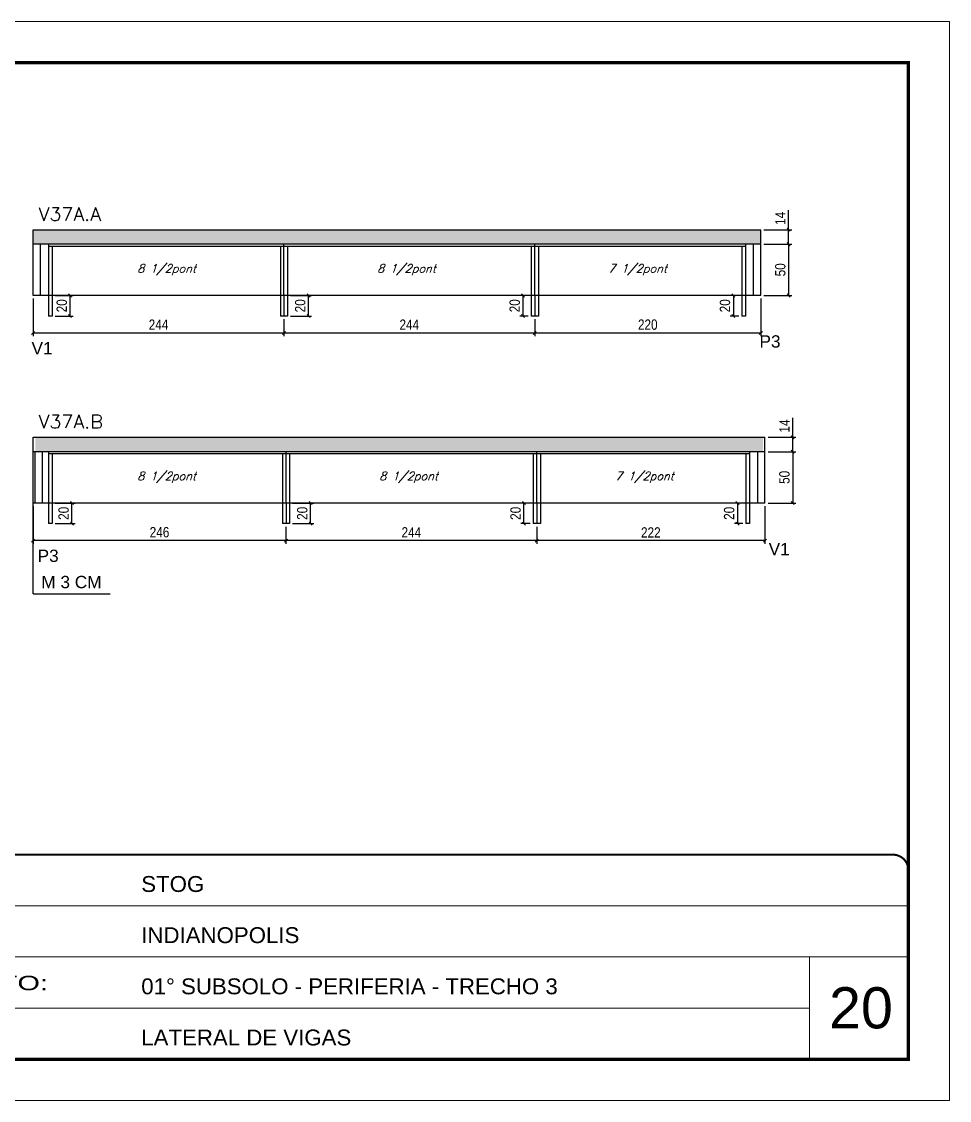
# Model space of a CAD drawing. Extents: x 0 to 6325, y 10169 to 19307.
# Drawn here: x 5337 to 6240, y 12466 to 13516 of the extents above; entities that cross this region are included whole.
import ezdxf

# ---------------------------------------------------------------- set-up
doc = ezdxf.new("R2010")
doc.units = 0
doc.linetypes.add('CONTINUO', pattern=[0])
doc.linetypes.add('DASHED', pattern=[0.75, 0.5, -0.25])
for name, color, linetype in [('1', 1, 'Continuous'), ('5', 5, 'Continuous'), ('COTA', 241, 'Continuous'), ('NOMENCLATURA', 7, 'Continuous'), ('Painéis', 200, 'Continuous'), ('SARR_2.2x7', 40, 'Continuous'), ('SARR_3.5x7', 81, 'Continuous'), ('texto', 7, 'Continuous')]:
    doc.layers.add(name, color=color, linetype=linetype)
for name, color, linetype, lineweight in [('CARIMBO', 255, 'Continuous', 9), ('Folhas', 255, 'Continuous', 9), ('SARRAFO DE PRESSAO', 251, 'DASHED', 9), ('Texto Seção', 7, 'Continuous', 15)]:
    doc.layers.add(name, color=color, linetype=linetype, lineweight=lineweight)
doc.styles.add('arial', font='arial.ttf')
doc.styles.add('COTA TECNICA', font='techl___.ttf', dxfattribs={"height": 10})
doc.styles.add('REGUA-120', font='ROMANS.shx', dxfattribs={"height": 15})
doc.styles.add('Romans', font='romans.shx')
doc.styles.get("Standard").update_dxf_attribs({"font": 'arial.ttf'})
doc.styles.add('Tecnologia', font='')
doc.styles.get('Tecnologia').set_extended_font_data('Forgotten Futurist')
doc.dimstyles.new('PAINEL', dxfattribs={"dimtxt": 10, "dimasz": 3, "dimexe": 3, "dimexo": 3, "dimgap": 3, "dimtad": 1, "dimdec": 1, "dimzin": 12, "dimdsep": 46, "dimtxsty": 'COTA TECNICA', "dimblk1": 'OBLIQUE', "dimblk2": 'OBLIQUE', "dimsah": 1, "dimcen": 0.9, "dimclrd": 4, "dimclre": 4, "dimclrt": 240, "dimadec": 1, "dimazin": 3, "dimtfac": 1, "dimtdec": 1, "dimtmove": 0, "dimatfit": 3, "dimfxl": 1, "dimtolj": 1, "dimtzin": 12, "dimarcsym": 0})

# ---------------------------------------------------------------- blocks, each defined once
blk = doc.blocks.new('9999999999')
at = {"color": 30, "linetype": 'CONTINUO'}
for p, q in [((98564.6, 34379.6), (99584, 34379.6)), ((98564.6, 34329.8), (99488, 34329.8)), ((99584, 34329.8), (99488, 34329.8)), ((99488, 34329.8), (99488, 34230.2)), ((98564.6, 34280), (99488, 34280))]:
    blk.add_line(p, q, dxfattribs=at)
at = {"color": 30, "linetype": 'CONTINUO', "const_width": 2}
blk.add_lwpolyline([(99584, 34230.2), (99584, 34414.4, 0.414214), (99569, 34429.4), (98229, 34429.4, 0.414214), (98214, 34414.4), (98214, 34245.2, 0.414214), (98229, 34230.2), (99584, 34230.2)], format="xyb", dxfattribs=at)
at = {"layer": 'Folhas'}
blk.add_lwpolyline([(98139, 34190.2), (99624, 34190.2), (99624, 35240.2), (98139, 35240.2)], close=True, dxfattribs=at)
at = {"layer": 'Folhas', "color": 30, "const_width": 3}
blk.add_lwpolyline([(98214, 34230.2), (99584, 34230.2), (99584, 35200.2), (98214, 35200.2)], close=True, dxfattribs=at)
at = {"color": 7, "linetype": 'Continuous', "ltscale": 5, "style": 'arial'}
for s, height, p in [('STOG', 15.48, (98837.7, 34393.1)), ('INDIANOPOLIS', 15.483, (98837.7, 34343.3)), ('01° SUBSOLO - PERIFERIA - TRECHO 3', 15.483, (98837.7, 34293.5)), ('LATERAL DE VIGAS', 15.483, (98837.7, 34243.7))]:
    blk.add_text(s, height=height, dxfattribs=at).set_placement(p)
at = {"layer": 'Folhas', "color": 7, "style": 'Tecnologia', "width": 1.5}
blk.add_text('PAVIMENTO:', height=14, dxfattribs=at).set_placement((98573.7, 34297.5))
blk = doc.blocks.new('_Oblique')
at = {"layer": '1', "color": 0, "lineweight": -2}
blk.add_line((-0.5, -0.5), (0.5, 0.5), dxfattribs=at)
blk = doc.blocks.new('*D433')
at = {"layer": 'COTA', "color": 4, "linetype": 'ByBlock', "lineweight": -2, "transparency": 16777216}
for p, q in [((6056.5, 13246.1), (6056.5, 13209.6)), ((5836.5, 13226.1), (5836.5, 13209.6)), ((6056.5, 13212.6), (5836.5, 13212.6))]:
    blk.add_line(p, q, dxfattribs=at)
at = {"layer": 'Defpoints', "color": 0, "linetype": 'ByBlock', "transparency": 16777216}
for p in [(6056.5, 13249.1), (5836.5, 13229.1), (5836.5, 13212.6)]:
    blk.add_point(p, dxfattribs=at)
at = {"layer": 'COTA', "color": 4, "linetype": 'ByBlock', "lineweight": -2, "transparency": 16777216, "xscale": 3, "yscale": 3, "zscale": 3, "rotation": 180}
blk.add_blockref('_Oblique', (5836.5, 13212.6), dxfattribs=at)
at = {"layer": 'COTA', "color": 4, "linetype": 'ByBlock', "lineweight": -2, "transparency": 16777216, "xscale": 3, "yscale": 3, "zscale": 3}
blk.add_blockref('_Oblique', (6056.5, 13212.6), dxfattribs=at)
at = {"layer": 'COTA', "color": 240, "linetype": 'ByBlock', "transparency": 16777216, "insert": (5946.5, 13220.7), "char_height": 10, "attachment_point": 5, "style": 'COTA TECNICA'}
blk.add_mtext('\\A1;220', dxfattribs=at)
blk = doc.blocks.new('*D434')
at = {"layer": 'COTA', "color": 4, "linetype": 'ByBlock', "lineweight": -2, "transparency": 16777216}
for p, q in [((5592.5, 13226.1), (5592.5, 13209.6)), ((5836.5, 13226.1), (5836.5, 13209.6)), ((5836.5, 13212.6), (5592.5, 13212.6))]:
    blk.add_line(p, q, dxfattribs=at)
at = {"layer": 'Defpoints', "color": 0, "linetype": 'ByBlock', "transparency": 16777216}
for p in [(5592.5, 13229.1), (5836.5, 13229.1), (5592.5, 13212.6)]:
    blk.add_point(p, dxfattribs=at)
at = {"layer": 'COTA', "color": 4, "linetype": 'ByBlock', "lineweight": -2, "transparency": 16777216, "xscale": 3, "yscale": 3, "zscale": 3, "rotation": 180}
blk.add_blockref('_Oblique', (5592.5, 13212.6), dxfattribs=at)
at = {"layer": 'COTA', "color": 4, "linetype": 'ByBlock', "lineweight": -2, "transparency": 16777216, "xscale": 3, "yscale": 3, "zscale": 3}
blk.add_blockref('_Oblique', (5836.5, 13212.6), dxfattribs=at)
at = {"layer": 'COTA', "color": 240, "linetype": 'ByBlock', "transparency": 16777216, "insert": (5714.5, 13220.7), "char_height": 10, "width": 210.731, "attachment_point": 5, "style": 'COTA TECNICA'}
blk.add_mtext('\\A1;244', dxfattribs=at)
blk = doc.blocks.new('*D892')
at = {"layer": 'COTA', "color": 4, "lineweight": -2, "transparency": 16777216}
for p, q in [((5348.5, 13246.1), (5348.5, 13209.6)), ((5592.5, 13226.1), (5592.5, 13209.6)), ((5592.5, 13212.6), (5348.5, 13212.6))]:
    blk.add_line(p, q, dxfattribs=at)
at = {"layer": 'Defpoints', "color": 0, "transparency": 16777216}
for p in [(5348.5, 13249.1), (5592.5, 13229.1), (5348.5, 13212.6)]:
    blk.add_point(p, dxfattribs=at)
at = {"layer": 'COTA', "color": 4, "lineweight": -2, "transparency": 16777216, "xscale": 3, "yscale": 3, "zscale": 3, "rotation": 180}
blk.add_blockref('_Oblique', (5348.5, 13212.6), dxfattribs=at)
at = {"layer": 'COTA', "color": 4, "lineweight": -2, "transparency": 16777216, "xscale": 3, "yscale": 3, "zscale": 3}
blk.add_blockref('_Oblique', (5592.5, 13212.6), dxfattribs=at)
at = {"layer": 'COTA', "color": 240, "transparency": 16777216, "insert": (5470.5, 13220.7), "char_height": 10, "attachment_point": 5, "style": 'COTA TECNICA'}
blk.add_mtext('\\A1;244', dxfattribs=at)
blk = doc.blocks.new('*D435')
at = {"layer": 'COTA', "color": 4, "lineweight": -2, "transparency": 16777216}
for p, q in [((6059.5, 13299.1), (6086.6, 13299.1)), ((6083.6, 13299.1), (6083.6, 13249.1)), ((6059.5, 13249.1), (6086.6, 13249.1))]:
    blk.add_line(p, q, dxfattribs=at)
at = {"layer": 'Defpoints', "color": 0, "transparency": 16777216}
for p in [(6056.5, 13299.1), (6056.5, 13249.1), (6083.6, 13249.1)]:
    blk.add_point(p, dxfattribs=at)
at = {"layer": 'COTA', "color": 4, "lineweight": -2, "transparency": 16777216, "xscale": 3, "yscale": 3, "zscale": 3}
for p, rotation in [((6083.6, 13299.1), 90), ((6083.6, 13249.1), 270)]:
    blk.add_blockref('_Oblique', p, dxfattribs=dict(at, rotation=rotation))
at = {"layer": 'COTA', "color": 240, "transparency": 16777216, "insert": (6075.5, 13274.1), "char_height": 10, "attachment_point": 5, "rotation": 90, "style": 'COTA TECNICA'}
blk.add_mtext('\\A1;50', dxfattribs=at)
blk = doc.blocks.new('*D436')
at = {"layer": 'COTA', "color": 4, "lineweight": -2, "transparency": 16777216}
for p, q in [((6083.6, 13313.1), (6083.6, 13332.2)), ((6059.5, 13313.1), (6086.6, 13313.1)), ((6083.6, 13299.1), (6083.6, 13313.1)), ((6059.5, 13299.1), (6086.6, 13299.1))]:
    blk.add_line(p, q, dxfattribs=at)
at = {"layer": 'Defpoints', "color": 0, "transparency": 16777216}
for p in [(6056.5, 13313.1), (6083.6, 13313.1), (6056.5, 13299.1)]:
    blk.add_point(p, dxfattribs=at)
at = {"layer": 'COTA', "color": 4, "lineweight": -2, "transparency": 16777216, "xscale": 3, "yscale": 3, "zscale": 3}
for p, rotation in [((6083.6, 13313.1), 90), ((6083.6, 13299.1), 270)]:
    blk.add_blockref('_Oblique', p, dxfattribs=dict(at, rotation=rotation))
at = {"layer": 'COTA', "color": 240, "transparency": 16777216, "insert": (6075.5, 13324.2), "char_height": 10, "attachment_point": 5, "rotation": 90, "style": 'COTA TECNICA'}
blk.add_mtext('\\A1;14', dxfattribs=at)
blk = doc.blocks.new('*D893')
at = {"layer": 'COTA', "color": 4, "lineweight": -2, "transparency": 16777216}
for p, q in [((5830, 13249.1), (5822.2, 13249.1)), ((5825.2, 13229.1), (5825.2, 13249.1)), ((5830, 13229.1), (5822.2, 13229.1))]:
    blk.add_line(p, q, dxfattribs=at)
at = {"layer": 'Defpoints', "color": 0, "transparency": 16777216}
for p in [(5825.2, 13249.1), (5833, 13249.1), (5833, 13229.1)]:
    blk.add_point(p, dxfattribs=at)
at = {"layer": 'COTA', "color": 4, "lineweight": -2, "transparency": 16777216, "xscale": 3, "yscale": 3, "zscale": 3}
for p, rotation in [((5825.2, 13249.1), 90), ((5825.2, 13229.1), 270)]:
    blk.add_blockref('_Oblique', p, dxfattribs=dict(at, rotation=rotation))
at = {"layer": 'COTA', "color": 240, "transparency": 16777216, "insert": (5817.1, 13239.1), "char_height": 10, "attachment_point": 5, "rotation": 90, "style": 'COTA TECNICA'}
blk.add_mtext('\\A1;20', dxfattribs=at)
blk = doc.blocks.new('*D894')
at = {"layer": 'COTA', "color": 4, "lineweight": -2, "transparency": 16777216}
for p, q in [((5370, 13249.1), (5387.5, 13249.1)), ((5384.5, 13229.1), (5384.5, 13249.1)), ((5370, 13229.1), (5387.5, 13229.1))]:
    blk.add_line(p, q, dxfattribs=at)
at = {"layer": 'Defpoints', "color": 0, "transparency": 16777216}
for p in [(5367, 13249.1), (5384.5, 13249.1), (5367, 13229.1)]:
    blk.add_point(p, dxfattribs=at)
at = {"layer": 'COTA', "color": 4, "lineweight": -2, "transparency": 16777216, "xscale": 3, "yscale": 3, "zscale": 3}
for p, rotation in [((5384.5, 13249.1), 90), ((5384.5, 13229.1), 270)]:
    blk.add_blockref('_Oblique', p, dxfattribs=dict(at, rotation=rotation))
at = {"layer": 'COTA', "color": 240, "transparency": 16777216, "insert": (5376.4, 13239.1), "char_height": 10, "attachment_point": 5, "rotation": 90, "style": 'COTA TECNICA'}
blk.add_mtext('\\A1;20', dxfattribs=at)
blk = doc.blocks.new('*D895')
at = {"layer": 'COTA', "color": 4, "lineweight": -2, "transparency": 16777216}
for p, q in [((6035, 13249.1), (6026.8, 13249.1)), ((6029.8, 13249.1), (6029.8, 13229.1)), ((6035, 13229.1), (6026.8, 13229.1))]:
    blk.add_line(p, q, dxfattribs=at)
at = {"layer": 'Defpoints', "color": 0, "transparency": 16777216}
for p in [(6038, 13249.1), (6029.8, 13229.1), (6038, 13229.1)]:
    blk.add_point(p, dxfattribs=at)
at = {"layer": 'COTA', "color": 4, "lineweight": -2, "transparency": 16777216, "xscale": 3, "yscale": 3, "zscale": 3}
for p, rotation in [((6029.8, 13249.1), 90), ((6029.8, 13229.1), 270)]:
    blk.add_blockref('_Oblique', p, dxfattribs=dict(at, rotation=rotation))
at = {"layer": 'COTA', "color": 240, "transparency": 16777216, "insert": (6021.7, 13239.1), "char_height": 10, "attachment_point": 5, "rotation": 90, "style": 'COTA TECNICA'}
blk.add_mtext('\\A1;20', dxfattribs=at)
blk = doc.blocks.new('*D896')
at = {"layer": 'COTA', "color": 4, "lineweight": -2, "transparency": 16777216}
for p, q in [((5599, 13249.1), (5619.5, 13249.1)), ((5616.5, 13229.1), (5616.5, 13249.1)), ((5599, 13229.1), (5619.5, 13229.1))]:
    blk.add_line(p, q, dxfattribs=at)
at = {"layer": 'Defpoints', "color": 0, "transparency": 16777216}
for p in [(5596, 13249.1), (5616.5, 13249.1), (5596, 13229.1)]:
    blk.add_point(p, dxfattribs=at)
at = {"layer": 'COTA', "color": 4, "lineweight": -2, "transparency": 16777216, "xscale": 3, "yscale": 3, "zscale": 3}
for p, rotation in [((5616.5, 13249.1), 90), ((5616.5, 13229.1), 270)]:
    blk.add_blockref('_Oblique', p, dxfattribs=dict(at, rotation=rotation))
at = {"layer": 'COTA', "color": 240, "transparency": 16777216, "insert": (5608.4, 13239.1), "char_height": 10, "attachment_point": 5, "rotation": 90, "style": 'COTA TECNICA'}
blk.add_mtext('\\A1;20', dxfattribs=at)
blk = doc.blocks.new('*D437')
at = {"layer": 'COTA', "color": 4, "linetype": 'ByBlock', "lineweight": -2, "transparency": 16777216}
for p, q in [((6060.5, 13044.1), (6060.5, 13007.5)), ((5838.5, 13024.1), (5838.5, 13007.5)), ((6060.5, 13010.5), (5838.5, 13010.5))]:
    blk.add_line(p, q, dxfattribs=at)
at = {"layer": 'Defpoints', "color": 0, "linetype": 'ByBlock', "transparency": 16777216}
for p in [(6060.5, 13047.1), (5838.5, 13027.1), (5838.5, 13010.5)]:
    blk.add_point(p, dxfattribs=at)
at = {"layer": 'COTA', "color": 4, "linetype": 'ByBlock', "lineweight": -2, "transparency": 16777216, "xscale": 3, "yscale": 3, "zscale": 3, "rotation": 180}
blk.add_blockref('_Oblique', (5838.5, 13010.5), dxfattribs=at)
at = {"layer": 'COTA', "color": 4, "linetype": 'ByBlock', "lineweight": -2, "transparency": 16777216, "xscale": 3, "yscale": 3, "zscale": 3}
blk.add_blockref('_Oblique', (6060.5, 13010.5), dxfattribs=at)
at = {"layer": 'COTA', "color": 240, "linetype": 'ByBlock', "transparency": 16777216, "insert": (5949.5, 13018.5), "char_height": 10, "attachment_point": 5, "style": 'COTA TECNICA'}
blk.add_mtext('\\A1;222', dxfattribs=at)
blk = doc.blocks.new('*D438')
at = {"layer": 'COTA', "color": 4, "linetype": 'ByBlock', "lineweight": -2, "transparency": 16777216}
for p, q in [((5594.5, 13024.1), (5594.5, 13007.5)), ((5838.5, 13024.1), (5838.5, 13007.5)), ((5838.5, 13010.5), (5594.5, 13010.5))]:
    blk.add_line(p, q, dxfattribs=at)
at = {"layer": 'Defpoints', "color": 0, "linetype": 'ByBlock', "transparency": 16777216}
for p in [(5594.5, 13027.1), (5838.5, 13027.1), (5594.5, 13010.5)]:
    blk.add_point(p, dxfattribs=at)
at = {"layer": 'COTA', "color": 4, "linetype": 'ByBlock', "lineweight": -2, "transparency": 16777216, "xscale": 3, "yscale": 3, "zscale": 3, "rotation": 180}
blk.add_blockref('_Oblique', (5594.5, 13010.5), dxfattribs=at)
at = {"layer": 'COTA', "color": 4, "linetype": 'ByBlock', "lineweight": -2, "transparency": 16777216, "xscale": 3, "yscale": 3, "zscale": 3}
blk.add_blockref('_Oblique', (5838.5, 13010.5), dxfattribs=at)
at = {"layer": 'COTA', "color": 240, "linetype": 'ByBlock', "transparency": 16777216, "insert": (5716.5, 13018.6), "char_height": 10, "width": 210.731, "attachment_point": 5, "style": 'COTA TECNICA'}
blk.add_mtext('\\A1;244', dxfattribs=at)
blk = doc.blocks.new('*D897')
at = {"layer": 'COTA', "color": 4, "lineweight": -2, "transparency": 16777216}
for p, q in [((5348.5, 13044.1), (5348.5, 13007.5)), ((5594.5, 13024.1), (5594.5, 13007.5)), ((5594.5, 13010.5), (5348.5, 13010.5))]:
    blk.add_line(p, q, dxfattribs=at)
at = {"layer": 'Defpoints', "color": 0, "transparency": 16777216}
for p in [(5348.5, 13047.1), (5594.5, 13027.1), (5348.5, 13010.5)]:
    blk.add_point(p, dxfattribs=at)
at = {"layer": 'COTA', "color": 4, "lineweight": -2, "transparency": 16777216, "xscale": 3, "yscale": 3, "zscale": 3, "rotation": 180}
blk.add_blockref('_Oblique', (5348.5, 13010.5), dxfattribs=at)
at = {"layer": 'COTA', "color": 4, "lineweight": -2, "transparency": 16777216, "xscale": 3, "yscale": 3, "zscale": 3}
blk.add_blockref('_Oblique', (5594.5, 13010.5), dxfattribs=at)
at = {"layer": 'COTA', "color": 240, "transparency": 16777216, "insert": (5471.5, 13018.7), "char_height": 10, "attachment_point": 5, "style": 'COTA TECNICA'}
blk.add_mtext('\\A1;246', dxfattribs=at)
blk = doc.blocks.new('*D439')
at = {"layer": 'COTA', "color": 4, "lineweight": -2, "transparency": 16777216}
for p, q in [((6063.5, 13097.1), (6090.6, 13097.1)), ((6087.6, 13097.1), (6087.6, 13047.1)), ((6063.5, 13047.1), (6090.6, 13047.1))]:
    blk.add_line(p, q, dxfattribs=at)
at = {"layer": 'Defpoints', "color": 0, "transparency": 16777216}
for p in [(6060.5, 13097.1), (6060.5, 13047.1), (6087.6, 13047.1)]:
    blk.add_point(p, dxfattribs=at)
at = {"layer": 'COTA', "color": 4, "lineweight": -2, "transparency": 16777216, "xscale": 3, "yscale": 3, "zscale": 3}
for p, rotation in [((6087.6, 13097.1), 90), ((6087.6, 13047.1), 270)]:
    blk.add_blockref('_Oblique', p, dxfattribs=dict(at, rotation=rotation))
at = {"layer": 'COTA', "color": 240, "transparency": 16777216, "insert": (6079.5, 13072.1), "char_height": 10, "attachment_point": 5, "rotation": 90, "style": 'COTA TECNICA'}
blk.add_mtext('\\A1;50', dxfattribs=at)
blk = doc.blocks.new('*D440')
at = {"layer": 'COTA', "color": 4, "lineweight": -2, "transparency": 16777216}
for p, q in [((6087.6, 13111.1), (6087.6, 13130.2)), ((6063.5, 13111.1), (6090.6, 13111.1)), ((6087.6, 13097.1), (6087.6, 13111.1)), ((6063.5, 13097.1), (6090.6, 13097.1))]:
    blk.add_line(p, q, dxfattribs=at)
at = {"layer": 'Defpoints', "color": 0, "transparency": 16777216}
for p in [(6060.5, 13111.1), (6087.6, 13111.1), (6060.5, 13097.1)]:
    blk.add_point(p, dxfattribs=at)
at = {"layer": 'COTA', "color": 4, "lineweight": -2, "transparency": 16777216, "xscale": 3, "yscale": 3, "zscale": 3}
for p, rotation in [((6087.6, 13111.1), 90), ((6087.6, 13097.1), 270)]:
    blk.add_blockref('_Oblique', p, dxfattribs=dict(at, rotation=rotation))
at = {"layer": 'COTA', "color": 240, "transparency": 16777216, "insert": (6079.5, 13122.1), "char_height": 10, "attachment_point": 5, "rotation": 90, "style": 'COTA TECNICA'}
blk.add_mtext('\\A1;14', dxfattribs=at)
blk = doc.blocks.new('*D898')
at = {"layer": 'COTA', "color": 4, "lineweight": -2, "transparency": 16777216}
for p, q in [((5832, 13047.1), (5823, 13047.1)), ((5826, 13027.1), (5826, 13047.1)), ((5832, 13027.1), (5823, 13027.1))]:
    blk.add_line(p, q, dxfattribs=at)
at = {"layer": 'Defpoints', "color": 0, "transparency": 16777216}
for p in [(5826, 13047.1), (5835, 13047.1), (5835, 13027.1)]:
    blk.add_point(p, dxfattribs=at)
at = {"layer": 'COTA', "color": 4, "lineweight": -2, "transparency": 16777216, "xscale": 3, "yscale": 3, "zscale": 3}
for p, rotation in [((5826, 13047.1), 90), ((5826, 13027.1), 270)]:
    blk.add_blockref('_Oblique', p, dxfattribs=dict(at, rotation=rotation))
at = {"layer": 'COTA', "color": 240, "transparency": 16777216, "insert": (5817.9, 13037.1), "char_height": 10, "attachment_point": 5, "rotation": 90, "style": 'COTA TECNICA'}
blk.add_mtext('\\A1;20', dxfattribs=at)
blk = doc.blocks.new('*D899')
at = {"layer": 'COTA', "color": 4, "lineweight": -2, "transparency": 16777216}
for p, q in [((5370, 13047.1), (5389.3, 13047.1)), ((5386.3, 13027.1), (5386.3, 13047.1)), ((5370, 13027.1), (5389.3, 13027.1))]:
    blk.add_line(p, q, dxfattribs=at)
at = {"layer": 'Defpoints', "color": 0, "transparency": 16777216}
for p in [(5367, 13047.1), (5386.3, 13047.1), (5367, 13027.1)]:
    blk.add_point(p, dxfattribs=at)
at = {"layer": 'COTA', "color": 4, "lineweight": -2, "transparency": 16777216, "xscale": 3, "yscale": 3, "zscale": 3}
for p, rotation in [((5386.3, 13047.1), 90), ((5386.3, 13027.1), 270)]:
    blk.add_blockref('_Oblique', p, dxfattribs=dict(at, rotation=rotation))
at = {"layer": 'COTA', "color": 240, "transparency": 16777216, "insert": (5378.2, 13037.1), "char_height": 10, "attachment_point": 5, "rotation": 90, "style": 'COTA TECNICA'}
blk.add_mtext('\\A1;20', dxfattribs=at)
blk = doc.blocks.new('*D900')
at = {"layer": 'COTA', "color": 4, "lineweight": -2, "transparency": 16777216}
for p, q in [((6039, 13047.1), (6030.8, 13047.1)), ((6033.8, 13047.1), (6033.8, 13027.1)), ((6039, 13027.1), (6030.8, 13027.1))]:
    blk.add_line(p, q, dxfattribs=at)
at = {"layer": 'Defpoints', "color": 0, "transparency": 16777216}
for p in [(6042, 13047.1), (6033.8, 13027.1), (6042, 13027.1)]:
    blk.add_point(p, dxfattribs=at)
at = {"layer": 'COTA', "color": 4, "lineweight": -2, "transparency": 16777216, "xscale": 3, "yscale": 3, "zscale": 3}
for p, rotation in [((6033.8, 13047.1), 90), ((6033.8, 13027.1), 270)]:
    blk.add_blockref('_Oblique', p, dxfattribs=dict(at, rotation=rotation))
at = {"layer": 'COTA', "color": 240, "transparency": 16777216, "insert": (6025.7, 13037.1), "char_height": 10, "attachment_point": 5, "rotation": 90, "style": 'COTA TECNICA'}
blk.add_mtext('\\A1;20', dxfattribs=at)
blk = doc.blocks.new('*D901')
at = {"layer": 'COTA', "color": 4, "lineweight": -2, "transparency": 16777216}
for p, q in [((5601, 13047.1), (5621.5, 13047.1)), ((5618.5, 13027.1), (5618.5, 13047.1)), ((5601, 13027.1), (5621.5, 13027.1))]:
    blk.add_line(p, q, dxfattribs=at)
at = {"layer": 'Defpoints', "color": 0, "transparency": 16777216}
for p in [(5598, 13047.1), (5618.5, 13047.1), (5598, 13027.1)]:
    blk.add_point(p, dxfattribs=at)
at = {"layer": 'COTA', "color": 4, "lineweight": -2, "transparency": 16777216, "xscale": 3, "yscale": 3, "zscale": 3}
for p, rotation in [((5618.5, 13047.1), 90), ((5618.5, 13027.1), 270)]:
    blk.add_blockref('_Oblique', p, dxfattribs=dict(at, rotation=rotation))
at = {"layer": 'COTA', "color": 240, "transparency": 16777216, "insert": (5610.4, 13037.1), "char_height": 10, "attachment_point": 5, "rotation": 90, "style": 'COTA TECNICA'}
blk.add_mtext('\\A1;20', dxfattribs=at)

msp = doc.modelspace()

# ---------------------------------------------------------------- hatches: boundary and pattern name
at = {"layer": 'COTA'}
h = msp.add_hatch(dxfattribs=at)
h.set_pattern_fill('AR-CONC', color=241, scale=0.03)
h.set_pattern_definition([(50, (1823.7427, -2415.9), (5.4655401, -0.4781726), [0.5715, -6.2865]), (355, (1823.7427, -2415.9), (-1.0573026, 5.7317054), [0.4572, -5.0292175]), (100.451445, (1824.198, -2415.9397), (4.4082374, 5.2535326), [0.4857003, -5.3427073]), (46.1842, (1823.743, -2414.376), (8.1323712, -1.2612698), [0.85725, -9.42975]), (96.63556, (1824.42, -2414.481), (7.122124, 7.4227837), [0.7285507, -8.0140682]), (351.18415, (1823.743, -2414.376), (7.122124, 7.4227837), [0.685799, -7.543792]), (21, (1824.5047, -2414.757), (4.5484317, -3.067956), [0.5715, -6.2865]), (326, (1824.5047, -2414.757), (1.8540609, 5.525639), [0.4572, -5.0292]), (71.451445, (1824.8837, -2415.0125), (6.4024926, 2.457683), [0.4857003, -5.3426981]), (37.5, (1823.7427, -2415.8999), (0.0926581, 2.53665117), [0, -4.96824, 0, -5.1054, 0, -5.04825]), (7.5, (1823.7427, -2415.9), (2.00458988, 3.00541724), [0, -2.91084, 0, -4.85394, 0, -1.92405]), (327.5, (1822.0434, -2415.8999), (4.06771786, -0.17186232), [0, -1.905, 0, -5.9436, 0, -7.8867]), (317.5, (1821.2814, -2415.9), (4.44387544, 0.7627947), [0, -2.4765, 0, -3.94716, 0, -5.6007])])
h.paths.add_polyline_path([(5348.55, 13313.12), (5348.55, 13299.12), (6056.52, 13299.12), (6056.52, 13313.12)])
h = msp.add_hatch(dxfattribs=at)
h.set_pattern_fill('AR-CONC', color=241, scale=0.03)
h.set_pattern_definition([(50, (1825.7427, -2617.934), (5.4655401, -0.4781726), [0.5715, -6.2865]), (355, (1825.7427, -2617.934), (-1.0573026, 5.7317054), [0.4572, -5.0292175]), (100.451445, (1826.198, -2617.974), (4.4082374, 5.2535326), [0.4857003, -5.3427073]), (46.1842, (1825.743, -2616.41), (8.1323712, -1.2612698), [0.85725, -9.42975]), (96.63556, (1826.42, -2616.515), (7.122124, 7.4227837), [0.7285507, -8.0140682]), (351.18415, (1825.743, -2616.41), (7.122124, 7.4227837), [0.685799, -7.543792]), (21, (1826.5047, -2616.791), (4.5484317, -3.067956), [0.5715, -6.2865]), (326, (1826.5047, -2616.791), (1.8540609, 5.525639), [0.4572, -5.0292]), (71.451445, (1826.8837, -2617.0467), (6.4024926, 2.457683), [0.4857003, -5.3426981]), (37.5, (1825.7427, -2617.934), (0.0926581, 2.53665117), [0, -4.96824, 0, -5.1054, 0, -5.04825]), (7.5, (1825.7427, -2617.934), (2.00458988, 3.00541724), [0, -2.91084, 0, -4.85394, 0, -1.92405]), (327.5, (1824.0434, -2617.934), (4.06771786, -0.17186232), [0, -1.905, 0, -5.9436, 0, -7.8867]), (317.5, (1823.2814, -2617.934), (4.44387544, 0.7627947), [0, -2.4765, 0, -3.94716, 0, -5.6007])])
h.paths.add_polyline_path([(5350.55, 13111.09), (5350.55, 13097.09), (6058.52, 13097.09), (6058.52, 13111.09)])

# ---------------------------------------------------------------- linework, layer by layer
for p, q in [((5348.55, 13299.12), (5348.55, 13313.12)), ((5348.55, 13313.12), (6056.52, 13313.12)), ((6056.52, 13299.12), (6056.52, 13313.12)), ((5592.55, 13249.12), (5592.55, 13229.12)), ((5836.55, 13249.12), (5836.55, 13229.12)), ((5596.05, 13229.12), (5589.05, 13229.12)), ((5840.05, 13229.12), (5833.05, 13229.12)), ((5348.55, 13097.09), (5348.55, 13111.09)), ((5348.55, 13111.09), (6060.52, 13111.09)), ((6060.52, 13097.09), (6060.52, 13111.09)), ((5594.55, 13047.09), (5594.55, 13027.09)), ((5838.55, 13047.09), (5838.55, 13027.09)), ((5598.05, 13027.09), (5591.05, 13027.09)), ((5842.05, 13027.09), (5835.05, 13027.09))]:
    msp.add_line(p, q, dxfattribs=at)
at = {"layer": 'NOMENCLATURA', "linetype": 'Continuous'}
for q in [(5348.55, 13047.09), (5423.52, 12958.69)]:
    msp.add_line((5348.55, 12958.69), q, dxfattribs=at)
at = {"layer": 'Painéis', "linetype": 'ByBlock'}
for p, q in [((6056.52, 13299.12), (5348.55, 13299.12)), ((5348.55, 13249.12), (5348.55, 13299.12)), ((5592.55, 13249.12), (5592.55, 13299.12)), ((5836.55, 13249.12), (5836.55, 13299.12)), ((6056.52, 13249.12), (6056.52, 13299.12)), ((6056.52, 13249.12), (5348.55, 13249.12)), ((6060.52, 13097.09), (5348.55, 13097.09)), ((5348.55, 13047.09), (5348.55, 13097.09)), ((5350.55, 13047.09), (5350.55, 13097.09)), ((5594.55, 13047.09), (5594.55, 13097.09)), ((5838.55, 13047.09), (5838.55, 13097.09)), ((6060.52, 13047.09), (6060.52, 13097.09)), ((6060.52, 13047.09), (5348.55, 13047.09))]:
    msp.add_line(p, q, dxfattribs=at)
at = {"layer": 'SARR_2.2x7', "linetype": 'Continuous'}
for p, q in [((5355.55, 13249.12), (5355.55, 13299.12)), ((5592.55, 13296.92), (5363.55, 13296.92)), ((5836.55, 13296.92), (5592.55, 13296.92)), ((6041.52, 13296.92), (5836.55, 13296.92)), ((6049.52, 13249.12), (6049.52, 13299.12)), ((5357.55, 13047.09), (5357.55, 13097.09)), ((5594.55, 13094.89), (5363.55, 13094.89)), ((5838.55, 13094.89), (5594.55, 13094.89)), ((6045.52, 13094.89), (5838.55, 13094.89)), ((6053.52, 13047.09), (6053.52, 13097.09))]:
    msp.add_line(p, q, dxfattribs=at)
at = {"layer": 'SARR_3.5x7'}
for p, q in [((5363.55, 13299.12), (5363.55, 13229.12)), ((5367.05, 13296.92), (5367.05, 13229.12)), ((5589.05, 13296.92), (5589.05, 13229.12)), ((5596.05, 13296.92), (5596.05, 13229.12)), ((5833.05, 13296.92), (5833.05, 13229.12)), ((5840.05, 13296.92), (5840.05, 13229.12)), ((6038.02, 13296.92), (6038.02, 13229.12)), ((6041.52, 13299.12), (6041.52, 13229.12)), ((5367.05, 13229.12), (5363.55, 13229.12)), ((6041.52, 13229.12), (6038.02, 13229.12)), ((5363.55, 13097.09), (5363.55, 13027.09)), ((5367.05, 13094.89), (5367.05, 13027.09)), ((5591.05, 13094.89), (5591.05, 13027.09)), ((5598.05, 13094.89), (5598.05, 13027.09)), ((5835.05, 13094.89), (5835.05, 13027.09)), ((5842.05, 13094.89), (5842.05, 13027.09)), ((6042.02, 13094.89), (6042.02, 13027.09)), ((6045.52, 13097.09), (6045.52, 13027.09)), ((5367.05, 13027.09), (5363.55, 13027.09)), ((6045.52, 13027.09), (6042.02, 13027.09))]:
    msp.add_line(p, q, dxfattribs=at)

# ---------------------------------------------------------------- block references
at = {"layer": 'SARRAFO DE PRESSAO', "color": 6, "linetype": 'ByBlock'}
msp.add_blockref('9999999999', (-93383.98, -21724.51), dxfattribs=at)

# ---------------------------------------------------------------- texts
at = {"layer": '5', "linetype": 'Continuous'}
for s, p in [('P3', (6055.19, 13198.39)), ('V1', (5346.96, 13191.78)), ('P3', (5352.88, 12989.75)), ('V1', (6064.14, 12996.36))]:
    msp.add_text(s, height=12, rotation=0.00004, dxfattribs=at).set_placement(p)
at = {"layer": '5', "color": 4, "linetype": 'Continuous'}
msp.add_text('M 3 CM', height=12, rotation=0.00004, dxfattribs=at).set_placement((5356.45, 12964.23))
at = {"layer": 'CARIMBO', "style": 'arial'}
msp.add_text('20', height=40, dxfattribs=at).set_placement((6122.86, 12535.84))
at = {"layer": 'texto', "color": 2, "char_height": 8, "attachment_point": 5, "style": 'Romans'}
for s, insert in [('{\\Q19;\\C256;8 1/2pont}', (5478.36, 13274.11)), ('{\\Q19;\\C256;8 1/2pont}', (5711.79, 13274.11)), ('{\\Q19;\\C256;7 1/2pont}', (5936.59, 13274.11)), ('{\\Q19;\\C256;8 1/2pont}', (5478.36, 13072.08)), ('{\\Q19;\\C256;8 1/2pont}', (5713.79, 13072.08)), ('{\\Q19;\\C256;7 1/2pont}', (5943.27, 13072.08))]:
    msp.add_mtext(s, dxfattribs=dict(at, insert=insert))
at = {"layer": 'Texto Seção', "style": 'REGUA-120', "width": 1.05}
for s, p in [('V37A.A', (5353.78, 13321.86)), ('V37A.B', (5353.78, 13119.82))]:
    msp.add_text(s, height=13, dxfattribs=at).set_placement(p)

# ---------------------------------------------------------------- dimensions: what is measured, and where the dimension line sits
at = {"layer": 'COTA'}
for base, p1, p2, angle, picture, middle in [((6083.61, 13313.12), (6056.52, 13299.12), (6056.52, 13313.12), 90, '*D436', (6075.53, 13324.18)), ((6083.61, 13249.12), (6056.52, 13299.12), (6056.52, 13249.12), 90, '*D435', (6075.5, 13274.12)), ((5348.55, 13212.58), (5592.55, 13229.12), (5348.55, 13249.12), 180, '*D892', (5470.55, 13220.66)), ((6087.61, 13111.09), (6060.52, 13097.09), (6060.52, 13111.09), 90, '*D440', (6079.53, 13122.15)), ((6087.61, 13047.09), (6060.52, 13097.09), (6060.52, 13047.09), 90, '*D439', (6079.5, 13072.09)), ((5348.55, 13010.55), (5594.55, 13027.09), (5348.55, 13047.09), 180, '*D897', (5471.55, 13018.65))]:
    dim = msp.add_linear_dim(base=base, p1=p1, p2=p2, angle=angle, dimstyle='PAINEL', dxfattribs=at)
    dim.commit()
    dim.dimension.update_dxf_attribs({"geometry": picture, "text_midpoint": middle})
for base, p1, p2, picture, middle in [((5384.5, 13249.12), (5367.05, 13229.12), (5367.05, 13249.12), '*D894', (5384.5, 13239.12)), ((5616.46, 13249.12), (5596.05, 13229.12), (5596.05, 13249.12), '*D896', (5616.46, 13239.12)), ((5825.24, 13249.12), (5833.05, 13229.12), (5833.05, 13249.12), '*D893', (5825.24, 13239.12)), ((6029.83, 13229.12), (6038.02, 13249.12), (6038.02, 13229.12), '*D895', (6029.83, 13239.12)), ((5386.26, 13047.09), (5367.05, 13027.09), (5367.05, 13047.09), '*D899', (5386.26, 13037.09)), ((5618.46, 13047.09), (5598.05, 13027.09), (5598.05, 13047.09), '*D901', (5618.46, 13037.09)), ((5826.04, 13047.09), (5835.05, 13027.09), (5835.05, 13047.09), '*D898', (5826.04, 13037.09)), ((6033.83, 13027.09), (6042.02, 13047.09), (6042.02, 13027.09), '*D900', (6033.83, 13037.09))]:
    dim = msp.add_linear_dim(base=base, p1=p1, p2=p2, angle=90, dimstyle='PAINEL', dxfattribs=at)
    dim.commit()
    dim.dimension.update_dxf_attribs({"geometry": picture, "text_midpoint": middle, "dimtype": 160})
at = {"layer": 'COTA', "linetype": 'ByBlock'}
for base, p1, p2, picture, middle in [((5836.55, 13212.58), (6056.52, 13249.12), (5836.55, 13229.12), '*D433', (5946.54, 13220.68)), ((5838.55, 13010.55), (6060.52, 13047.09), (5838.55, 13027.09), '*D437', (5949.54, 13018.55))]:
    dim = msp.add_linear_dim(base=base, p1=p1, p2=p2, angle=180, dimstyle='PAINEL', dxfattribs=at)
    dim.commit()
    dim.dimension.update_dxf_attribs({"geometry": picture, "text_midpoint": middle})
for base, p1, p2, picture, middle in [((5592.55, 13212.58), (5836.55, 13229.12), (5592.55, 13229.12), '*D434', (5714.55, 13220.66)), ((5594.55, 13010.55), (5838.55, 13027.09), (5594.55, 13027.09), '*D438', (5716.55, 13018.62))]:
    dim = msp.add_linear_dim(base=base, p1=p1, p2=p2, angle=180, dimstyle='PAINEL', override={"dimtmove": 1}, dxfattribs=at)
    dim.commit()
    dim.dimension.update_dxf_attribs({"geometry": picture, "text_midpoint": middle})

doc.saveas('drawing.dxf')
